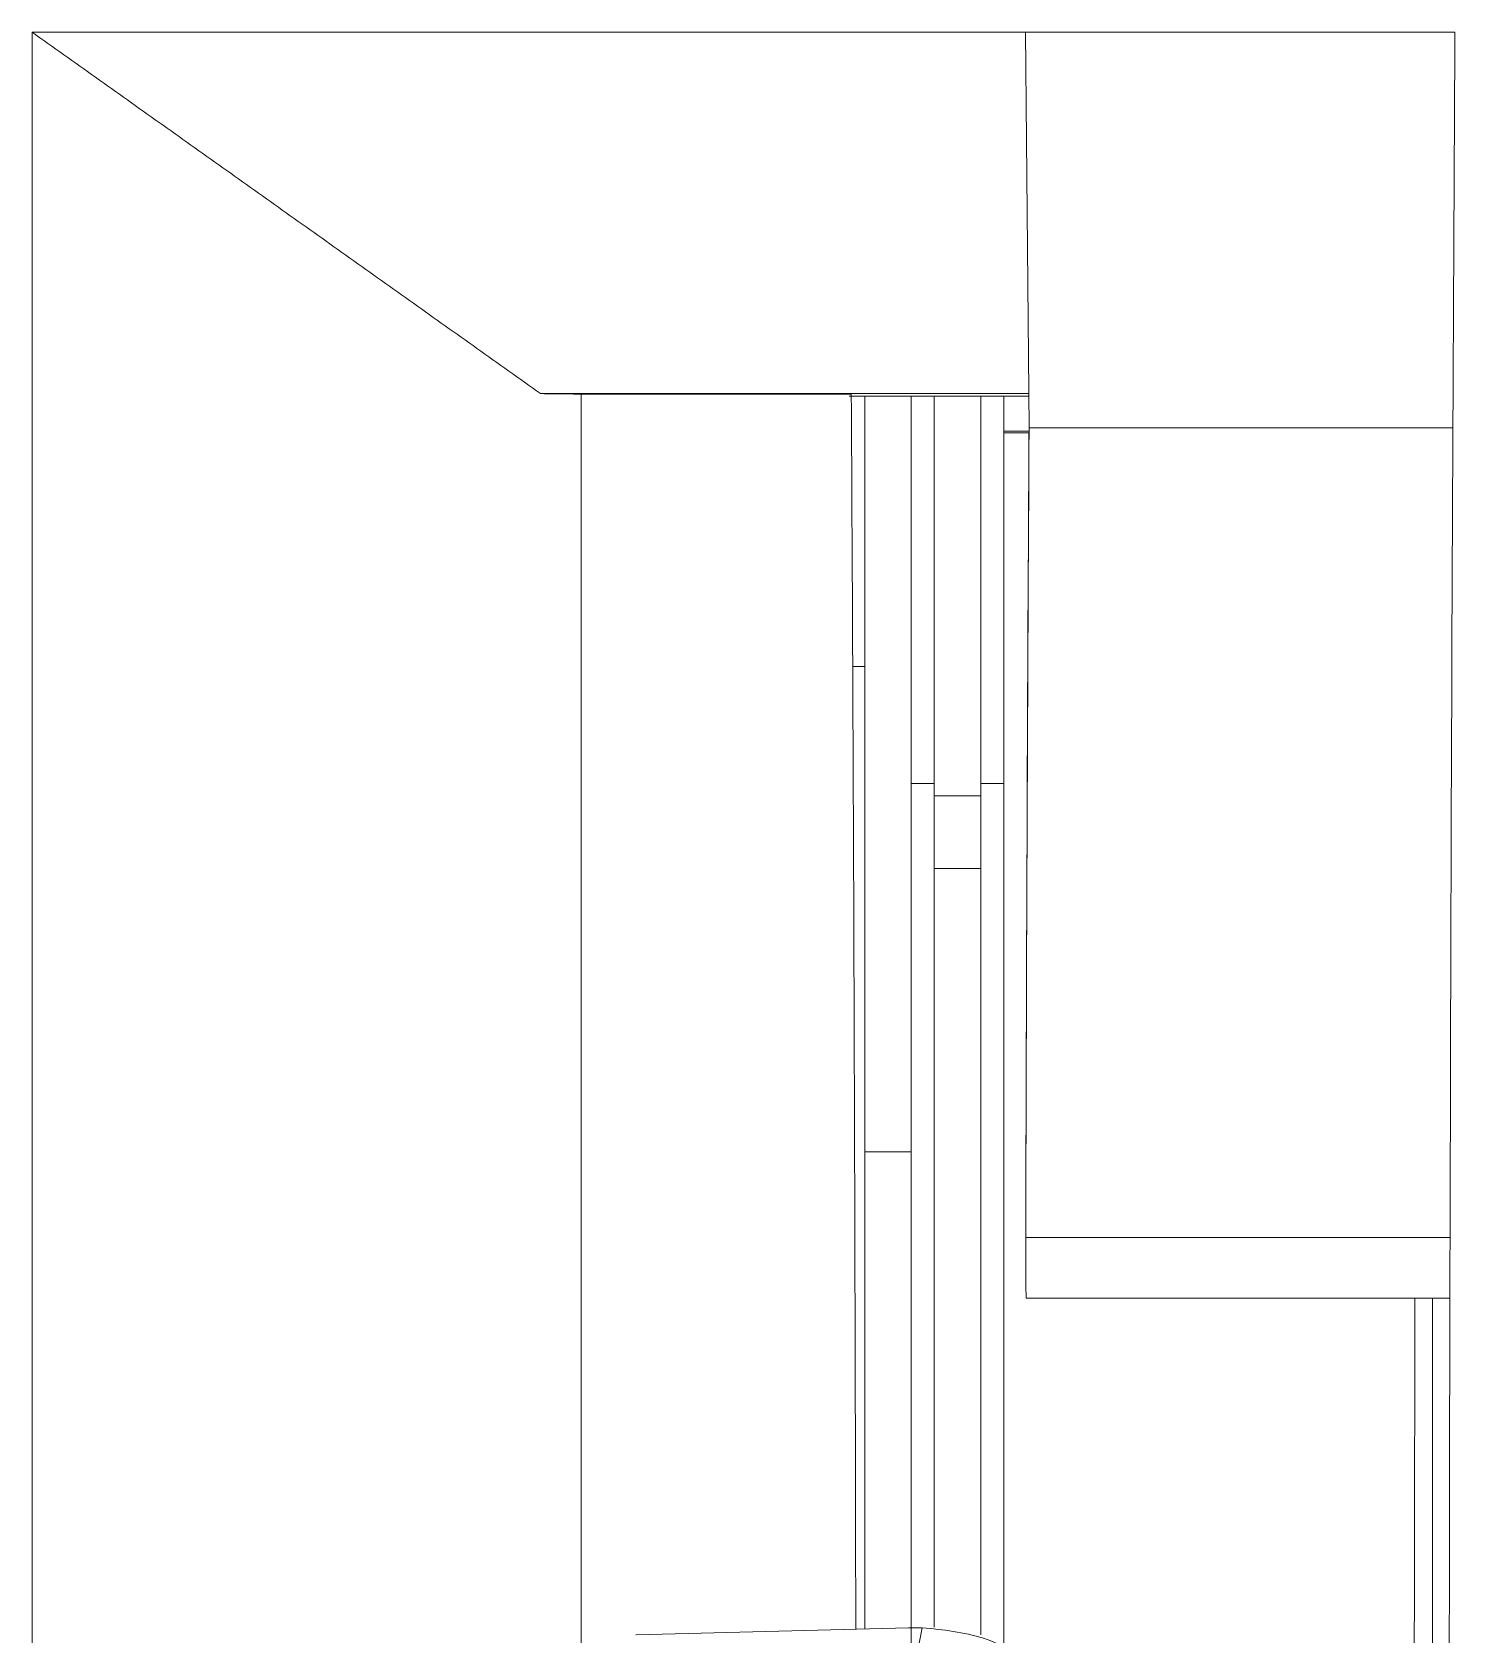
# Model space of a CAD drawing. Extents: x 12.1 to 108.7, y 1 to 80.4.
# Drawn here: x 20.634 to 21.554, y 33.114 to 34.15 of the extents above; entities that cross this region are included whole.
import ezdxf

# ---------------------------------------------------------------- set-up
doc = ezdxf.new("R2010")
doc.units = 0
doc.header["$MEASUREMENT"] = 0
doc.linetypes.add('SLD-Solid', pattern=[0])
doc.layers.add('OBJECT', color=7, linetype='CONTINUOUS')

msp = doc.modelspace()

# ---------------------------------------------------------------- linework, layer by layer
at = {"layer": 'OBJECT', "linetype": 'SLD-Solid', "lineweight": 15}
for p, q in [((20.6343, 34.1503), (21.2767, 34.1503)), ((20.6343, 34.1503), (20.6343, 31.2184)), ((21.2767, 34.1503), (21.5543, 34.1503)), ((21.2767, 34.1503), (21.279, 33.8944)), ((20.9631, 33.9165), (21.2788, 33.9165)), ((20.9893, 33.9162), (20.9893, 31.4525)), ((21.164, 33.9162), (20.9893, 33.9162)), ((21.1626, 33.9149), (21.2788, 33.9149)), ((21.1727, 33.4262), (21.1727, 33.9149)), ((21.2027, 33.6643), (21.2027, 33.9149)), ((21.2177, 33.6643), (21.2177, 33.9149)), ((21.2477, 33.6563), (21.2477, 33.9149)), ((21.2627, 33.9149), (21.2627, 33.6643)), ((21.2627, 33.8923), (21.279, 33.8923)), ((21.2627, 33.8912), (21.279, 33.8912)), ((21.279, 33.8944), (21.553, 33.8944)), ((21.1727, 33.74), (21.1649, 33.74)), ((21.2177, 33.6643), (21.2027, 33.6643)), ((21.2027, 33.6643), (21.2027, 33.1183)), ((21.2177, 33.6643), (21.2177, 33.1188)), ((21.2627, 33.6643), (21.2477, 33.6643)), ((21.2627, 33.106), (21.2627, 33.6643)), ((21.2177, 33.6563), (21.2477, 33.6563)), ((21.2477, 33.6093), (21.2477, 33.6563)), ((21.2177, 33.6093), (21.2477, 33.6093)), ((21.2477, 33.1137), (21.2477, 33.6093)), ((21.1727, 33.4262), (21.2027, 33.4262)), ((21.1727, 33.1176), (21.1727, 33.4262)), ((21.2768, 33.3708), (21.5511, 33.3708)), ((21.2771, 33.3316), (21.551, 33.3316)), ((21.5399, 32.0372), (21.5399, 33.3316)), ((21.0249, 33.1137), (21.2011, 33.1183)), ((21.2027, 33.0829), (21.2027, 33.1183)), ((21.2043, 33.1184), (21.2095, 33.1184))]:
    msp.add_line(p, q, dxfattribs=at)
for centre, radius, start, end in [((21.0252, 33.1037), 0.01, 91.5, 93), ((21.2043, 32.9984), 0.12, 90.7501, 91.5), ((21.2043, 32.9984), 0.12, 90, 90.7501), ((21.2095, 32.9984), 0.12, 89.8086, 90)]:
    msp.add_arc(centre, radius, start, end, dxfattribs=at)
for centre, major_axis, ratio, start_param, end_param in [((21.5729, 32.6844), (0, 2.585), 0.008727, 0.967816, 2.173777), ((21.1478, 32.6844), (0, 2.23), 0.008727, 4.907814, 5.297622), ((21.2953, 32.6844), (0, 2.23), 0.008727, 0.997266, 1.257905), ((21.2953, 32.6918), (0, 2.23), 0.008727, 1.002908, 1.257905), ((21.2771, 33.3689), (0, 0.03), 0.008727, 1.257905, 1.694008), ((21.2771, 33.3616), (0, 0.03), 0.008727, 1.257905, 3.159046), ((21.5503, 32.6918), (0, 2.585), 0.008727, 1.320686, 1.823852), ((19.1402, 33.6117), (0, 2.3412), 0.904333, 4.484542, 4.500054)]:
    msp.add_ellipse(centre, major_axis=major_axis, ratio=ratio, start_param=start_param, end_param=end_param, dxfattribs=at)
for points in [[(20.9631, 33.9165), (20.6343, 34.1503)], [(20.9893, 33.9162), (20.9631, 33.9165)]]:
    msp.add_open_spline(points, degree=1, dxfattribs=at)
msp.add_open_spline([(21.2099, 33.1184), (21.2233, 33.117), (21.2503, 33.1143), (21.2859, 33.0935), (21.3133, 33.0637), (21.3219, 33.0389), (21.326, 33.0268)], degree=3, knots=[0, 0, 0, 0, 0.253584, 0.507165, 0.760847, 1, 1, 1, 1], dxfattribs=at)

doc.saveas('drawing.dxf')
